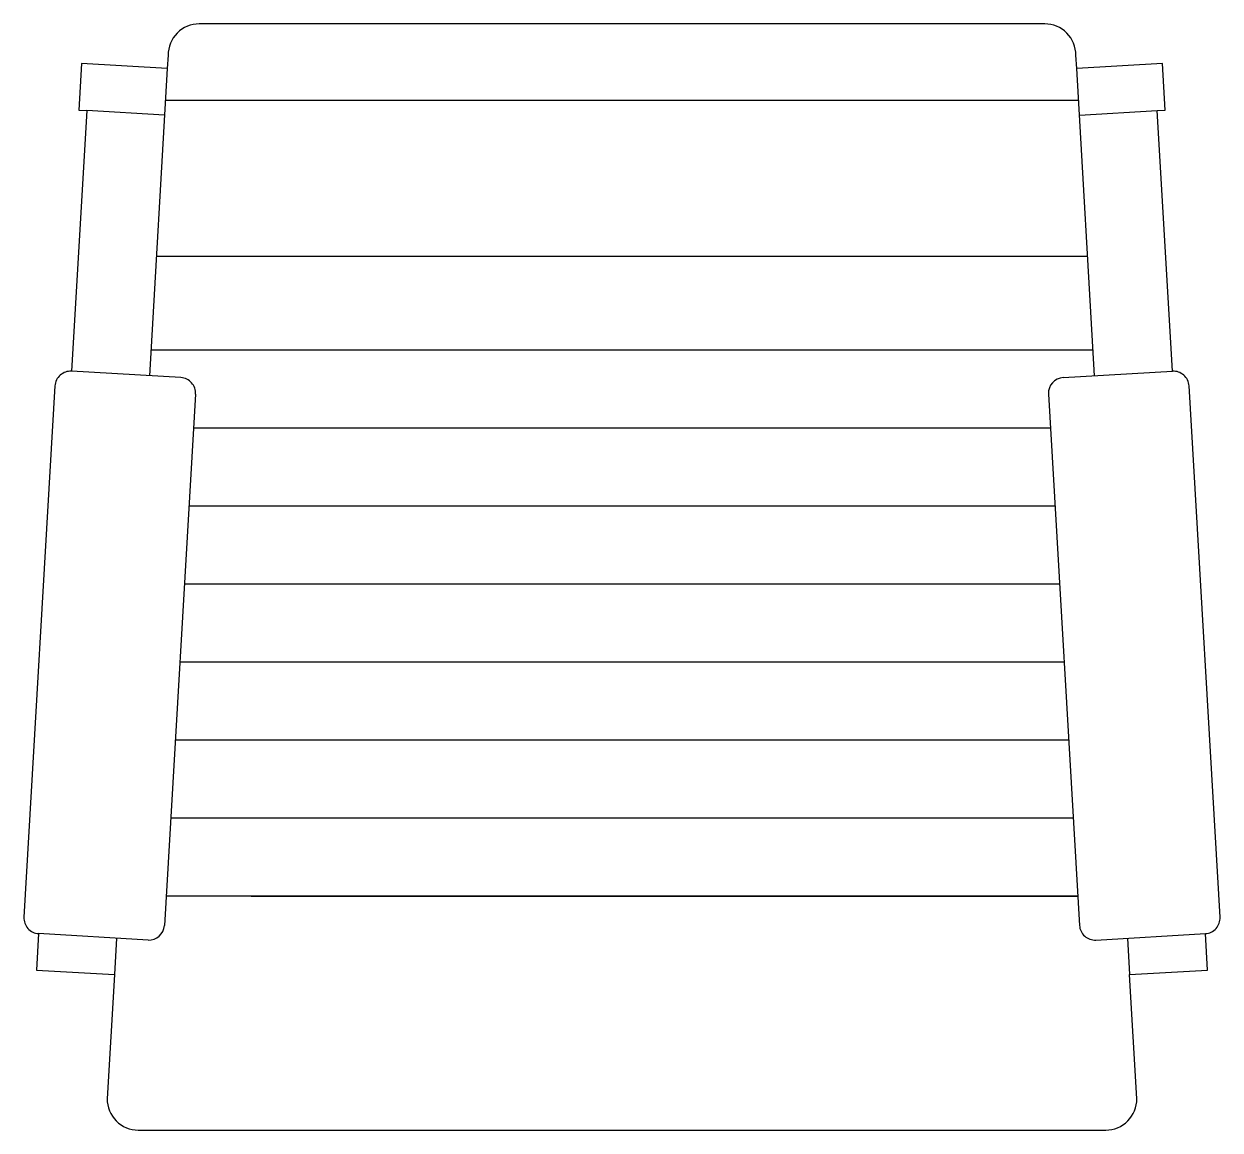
# Model space of a CAD drawing. Extents: x -0.383 to 0.383, y -0.709 to 0.
import ezdxf

# ---------------------------------------------------------------- set-up
doc = ezdxf.new("R2010")
doc.units = 0
doc.header["$LTSCALE"] = 0.1
doc.header["$MEASUREMENT"] = 0
doc.layers.add('A-MOBILIA', color=2, linetype='CONTINUOUS')

msp = doc.modelspace()

# ---------------------------------------------------------------- linework, layer by layer
at = {"layer": 'A-MOBILIA'}
for p, q in [((-0.29261, -0.04886), (0.29261, -0.04886)), ((-0.29317, -0.05847), (-0.34309, -0.05555)), ((0.29317, -0.05847), (0.34309, -0.05555)), ((-0.29845, -0.14886), (0.29845, -0.14886)), ((-0.30196, -0.20886), (0.30196, -0.20886)), ((-0.28274, -0.22666), (-0.35284, -0.22256)), ((0.28274, -0.22666), (0.35284, -0.22256)), ((-0.27334, -0.23722), (-0.29323, -0.57767)), ((0.27334, -0.23722), (0.29323, -0.57767)), ((-0.2746, -0.25886), (0.2746, -0.25886)), ((-0.27752, -0.30886), (0.27752, -0.30886)), ((-0.28044, -0.35886), (0.28044, -0.35886)), ((-0.28336, -0.40886), (0.28336, -0.40886)), ((-0.28628, -0.45886), (0.28628, -0.45886)), ((-0.2892, -0.50886), (0.2892, -0.50886)), ((0.29213, -0.55886), (-0.29213, -0.55886)), ((-0.23769, -0.55886), (0.29213, -0.55886)), ((0.29213, -0.55886), (-0.22045, -0.55886)), ((-0.30379, -0.58707), (-0.3739, -0.58298)), ((-0.32398, -0.58589), (-0.32535, -0.60926)), ((0.30379, -0.58707), (0.3739, -0.58298)), ((0.32398, -0.58589), (0.32535, -0.60926))]:
    msp.add_line(p, q, dxfattribs=at)
msp.add_lwpolyline([(0.31, -0.70886, 0.414214), (0.33, -0.68886), (0.32535, -0.60926), (0.37526, -0.60634), (0.3739, -0.58298, 0.414214), (0.3833, -0.57241), (0.36341, -0.23196, 0.414214), (0.35284, -0.22256), (0.34309, -0.05555), (0.34808, -0.05526), (0.34633, -0.02531), (0.29142, -0.02852), (0.29092, -0.02, 0.414214), (0.27092, 0), (-0.27092, 0, 0.414214), (-0.29092, -0.02), (-0.29142, -0.02852), (-0.34633, -0.02531), (-0.34808, -0.05526), (-0.34309, -0.05555), (-0.35284, -0.22256, 0.414214), (-0.36341, -0.23196), (-0.3833, -0.57241, 0.414214), (-0.3739, -0.58298), (-0.37526, -0.60634), (-0.32535, -0.60926), (-0.33, -0.68886, 0.414214), (-0.31, -0.70886)], format="xyb", close=True, dxfattribs=at)
msp.add_lwpolyline([(-0.29142, -0.02852), (-0.30293, -0.22548)], dxfattribs=at)
msp.add_lwpolyline([(0.30293, -0.22548), (0.29142, -0.02852, 0.414214)], format="xyb", dxfattribs=at)
for centre, start, end in [((-0.28332, -0.23664), 356.65644, 86.65644), ((0.28332, -0.23664), 93.34356, 183.34356), ((-0.30321, -0.57709), 266.65644, 356.65644), ((0.30321, -0.57709), 183.34356, 273.34356)]:
    msp.add_arc(centre, 0.01, start, end, dxfattribs=at)

doc.saveas('drawing.dxf')
